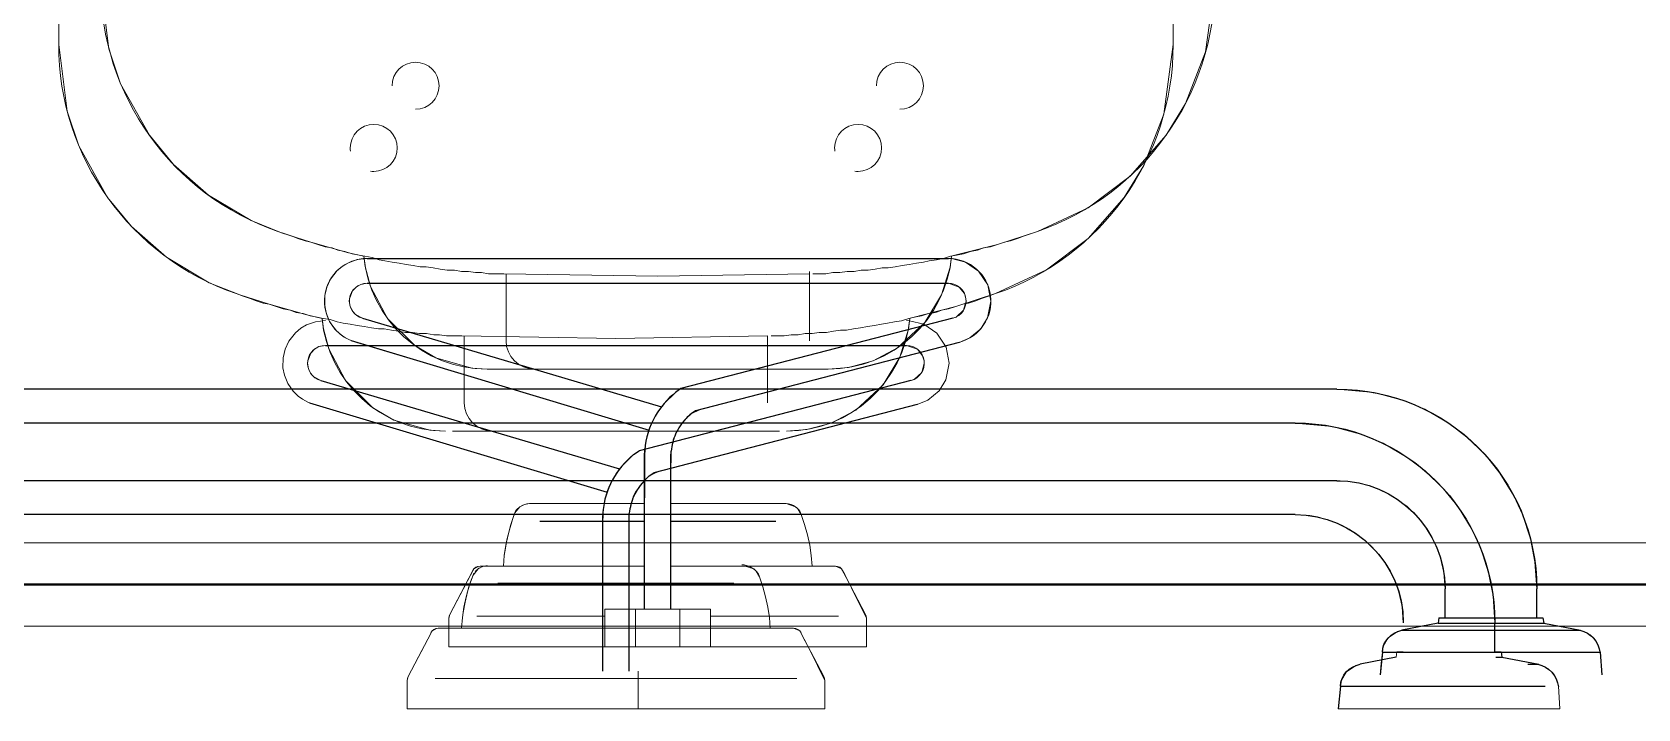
# Model space of a CAD drawing. Extents: x -14.2 to 52.3, y 2.5 to 90.9.
# Drawn here: x 41.904 to 42.482, y 16.584 to 16.828 of the extents above; entities that cross this region are included whole.
import ezdxf

# ---------------------------------------------------------------- set-up
doc = ezdxf.new("R2010")
doc.units = 0
for name, color, linetype, lineweight, true_color in [('limpo_PINI-PSG-PE-0102-LAZ-R00$0$0-17', 7, 'Continuous', 20, 0x999999), ('limpo_PINI-PSG-PE-0102-LAZ-R00$0$0-19', 7, 'Continuous', 25, 0x999999), ('limpo_PINI-PSG-PE-0102-LAZ-R00$0$0-8', 7, 'Continuous', 5, 0x999999)]:
    doc.layers.add(name, color=color, linetype=linetype, lineweight=lineweight, true_color=true_color)
for name, color, linetype, lineweight in [('limpo_PINI-PSG-PE-0102-LAZ-R00$0$0-20', 7, 'Continuous', 5), ('limpo_PINI-PSG-PE-0102-LAZ-R00$0$A-WALL', 1, 'Continuous', 5), ('limpo_PINI-PSG-PE-0102-LAZ-R00$0$A-WALL-FNSH', 1, 'Continuous', 40), ('limpo_PINI-PSG-PE-0102-LAZ-R00$0$LAYOUT_AMB_LAZ_dwg', 8, 'Continuous', 5)]:
    doc.layers.add(name, color=color, linetype=linetype, lineweight=lineweight)
doc.layers.add('limpo_PINI-PSG-PE-0102-LAZ-R00$0$XR_ARQT', color=7, linetype='Continuous')
doc.layers.add('XR_ARQT', color=7, linetype='Continuous')

# ---------------------------------------------------------------- blocks, each defined once
blk = doc.blocks.new('limpo_PINI-PSG-PE-0102-LAZ-R00$0$LAZ GERAL - PNE_dwg-25011385-009 - PRE - PAV_ LAZER - GERAL')
at = {"layer": 'limpo_PINI-PSG-PE-0102-LAZ-R00$0$0-17'}
for p, q in [((20.4971, -8.19498), (20.47469, -8.19498)), ((20.48284, -8.21302), (20.43675, -8.21302)), ((20.56695, -8.21302), (20.52086, -8.21302))]:
    blk.add_line(p, q, dxfattribs=at)
at = {"layer": 'limpo_PINI-PSG-PE-0102-LAZ-R00$0$0-17', "flags": 128}
for points in [[(20.45069, -8.1752), (20.45015, -8.17641), (20.44894, -8.18003), (20.44794, -8.18372), (20.44713, -8.18741), (20.4466, -8.19116), (20.44626, -8.19498)], [(20.55301, -8.1752), (20.55355, -8.17641), (20.55475, -8.18003), (20.55576, -8.18372), (20.55656, -8.18741), (20.5571, -8.19116), (20.55744, -8.19498)], [(20.42668, -8.22402), (20.42668, -8.21376), (20.42675, -8.21302), (20.42702, -8.21235), (20.43526, -8.19659), (20.43567, -8.19592), (20.43634, -8.19539), (20.43707, -8.19512), (20.43788, -8.19498), (20.48683, -8.19498)], [(20.57702, -8.22402), (20.57702, -8.21376), (20.57695, -8.21302), (20.57668, -8.21235), (20.56843, -8.19659), (20.56803, -8.19592), (20.56736, -8.19539), (20.56662, -8.19512), (20.56582, -8.19498), (20.51687, -8.19498), (20.5066, -8.19498)]]:
    blk.add_lwpolyline(points, dxfattribs=at)
at = {"layer": 'limpo_PINI-PSG-PE-0102-LAZ-R00$0$0-17'}
for centre, major_axis, ratio, start_param, end_param in [((20.45672, -8.17954), (-0.00707, 0.00228), 1, 5.677272, 5.971252), ((20.45563, -8.17813), (-0.00093, 0.00557), 0.999999, 6.117835, 6.770286), ((20.54806, -8.17813), (-0.00563, 0.00053), 1, 4.154342, 4.806792), ((20.54698, -8.17954), (0.00482, 0.00566), 1, 6.041543, 6.335523)]:
    blk.add_ellipse(centre, major_axis=major_axis, ratio=ratio, start_param=start_param, end_param=end_param, dxfattribs=at)
at = {"layer": 'limpo_PINI-PSG-PE-0102-LAZ-R00$0$0-19'}
for p, q in [((20.39721, -8.08417), (20.60649, -8.08417)), ((20.39721, -8.09312), (20.60649, -8.09312)), ((20.3956, -8.10574), (20.5032, -8.13759)), ((20.39149, -8.11379), (20.49872, -8.14602)), ((20.4971, -8.15558), (20.4972, -8.15314)), ((20.4971, -8.21044), (20.4971, -8.15436)), ((20.45936, -8.17879), (20.4971, -8.17879)), ((20.5066, -8.17879), (20.54434, -8.17879))]:
    blk.add_line(p, q, dxfattribs=at)
at = {"layer": 'limpo_PINI-PSG-PE-0102-LAZ-R00$0$0-19', "flags": 128}
for points in [[(20.6081, -8.10574), (20.51016, -8.13108), (20.50823, -8.13245)], [(20.61034, -8.1144), (20.51544, -8.13901), (20.51387, -8.14013)], [(20.5066, -8.21044), (20.5066, -8.15558), (20.50665, -8.1536)]]:
    blk.add_lwpolyline(points, dxfattribs=at)
at = {"layer": 'limpo_PINI-PSG-PE-0102-LAZ-R00$0$0-19'}
for centre, major_axis, start_param, end_param in [((20.52675, -8.15571), (-0.02874, 0.00761), 5.643948, 6.024261), ((20.52555, -8.15518), (0.02788, 0.00553), 2.423153, 2.873895), ((20.52846, -8.15741), (0.02078, 0.00894), 1.865878, 1.976941), ((20.52639, -8.15556), (0.01984, 0.00041), 2.35818, 2.698824), ((20.52704, -8.15571), (0.01522, 0.01373), 1.992278, 2.304546)]:
    blk.add_ellipse(centre, major_axis=major_axis, ratio=1, start_param=start_param, end_param=end_param, dxfattribs=at)
for points in [[(20.74643, -8.13123), (20.74643, -8.13123), (20.05741, -8.13123), (20.05741, -8.13123)], [(20.74643, -8.16423), (20.74643, -8.16423), (20.05741, -8.16423), (20.05741, -8.16423)], [(20.78535, -8.21359), (20.78535, -8.21359), (20.78535, -8.20315), (20.78535, -8.20315)], [(20.81835, -8.21359), (20.81835, -8.21359), (20.81835, -8.20315), (20.81835, -8.20315)], [(20.78281, -8.21556), (20.78281, -8.21556), (20.76984, -8.2181), (20.76984, -8.2181)], [(20.78309, -8.21359), (20.78309, -8.21359), (20.78281, -8.21556), (20.78281, -8.21556)], [(20.78281, -8.21556), (20.78281, -8.21556), (20.81863, -8.21556), (20.81863, -8.21556)], [(20.78309, -8.21359), (20.78309, -8.21359), (20.81835, -8.21359), (20.81835, -8.21359)], [(20.81835, -8.21359), (20.81835, -8.21359), (20.8206, -8.21359), (20.8206, -8.21359)], [(20.81863, -8.21556), (20.81863, -8.21556), (20.82089, -8.21556), (20.82089, -8.21556)], [(20.8206, -8.21359), (20.8206, -8.21359), (20.82089, -8.21556), (20.82089, -8.21556)], [(20.82089, -8.21556), (20.82089, -8.21556), (20.83414, -8.2181), (20.83414, -8.2181)], [(20.76278, -8.226), (20.76278, -8.22205), (20.76589, -8.21894), (20.76984, -8.2181)], [(20.76984, -8.2181), (20.76984, -8.2181), (20.83019, -8.2181), (20.83019, -8.2181)], [(20.83019, -8.2181), (20.83019, -8.2181), (20.83414, -8.2181), (20.83414, -8.2181)], [(20.83386, -8.2181), (20.83781, -8.21894), (20.84063, -8.22205), (20.84119, -8.22628)], [(20.76278, -8.226), (20.76278, -8.226), (20.76194, -8.23418), (20.76194, -8.23418)], [(20.76278, -8.226), (20.76278, -8.226), (20.8364, -8.226), (20.8364, -8.226)], [(20.8364, -8.226), (20.8364, -8.226), (20.84119, -8.226), (20.84119, -8.226)], [(20.84119, -8.226), (20.84119, -8.226), (20.84176, -8.23418), (20.84176, -8.23418)]]:
    blk.add_open_spline(points, degree=3, dxfattribs=at)
for points in [[(20.74643, -8.13123), (20.74643, -8.13123), (20.78619, -8.13123), (20.81835, -8.16338), (20.81835, -8.20315)], [(20.74643, -8.16423), (20.74643, -8.16423), (20.76786, -8.16423), (20.78535, -8.18171), (20.78535, -8.20315)]]:
    blk.add_open_spline(points, degree=3, knots=[0.3333333, 0.3333333, 0.3333333, 0.3333333, 0.3333333, 1, 1, 1, 1], dxfattribs=at)
at = {"layer": 'limpo_PINI-PSG-PE-0102-LAZ-R00$0$0-20', "flags": 128}
for points in [[(20.70251, -7.98474), (20.69914, -8.00984), (20.69192, -8.02834), (20.6849, -8.03984), (20.67191, -8.05459), (20.65683, -8.06594), (20.63859, -8.07449), (20.62419, -8.07914), (20.60832, -8.08317), (20.60768, -8.08338), (20.60719, -8.08727), (20.60407, -8.09729), (20.59804, -8.10729), (20.58821, -8.11639), (20.57939, -8.12109), (20.57053, -8.12345), (20.56323, -8.12402), (20.50185, -8.12402), (20.44047, -8.12402), (20.43487, -8.12367), (20.4219, -8.11999), (20.41434, -8.11557), (20.40449, -8.10577), (20.39842, -8.09431), (20.39652, -8.08713), (20.39602, -8.08338), (20.39051, -8.08211), (20.37697, -8.0783), (20.36638, -8.07491), (20.35541, -8.07054), (20.34006, -8.06139), (20.32744, -8.05031), (20.3188, -8.03984), (20.30845, -8.0213), (20.30422, -8.00872), (20.30119, -7.98474)], [(20.05741, -8.13123), (20.74643, -8.13123), (20.7598, -8.13246), (20.77042, -8.13531), (20.77806, -8.13852), (20.78682, -8.1436), (20.79322, -8.1485), (20.79975, -8.15484), (20.80507, -8.16147), (20.81012, -8.16967), (20.81324, -8.17644), (20.81608, -8.18512), (20.8177, -8.19344), (20.81835, -8.20315), (20.81835, -8.21359), (20.8206, -8.21359), (20.82089, -8.21556), (20.82751, -8.21683), (20.83386, -8.2181), (20.83584, -8.21875), (20.83757, -8.21979), (20.83886, -8.22099), (20.83982, -8.2223), (20.84059, -8.22387), (20.84096, -8.22502), (20.84119, -8.226), (20.84176, -8.23418)], [(20.76194, -8.23418), (20.76236, -8.23008), (20.76278, -8.226), (20.76309, -8.22389), (20.76489, -8.22082), (20.76827, -8.21857), (20.76984, -8.2181), (20.78281, -8.21556), (20.78309, -8.21359), (20.78535, -8.21359), (20.78535, -8.20315), (20.7849, -8.19726), (20.78375, -8.19215), (20.78266, -8.18896), (20.781, -8.1853), (20.77859, -8.18127), (20.77576, -8.17761), (20.77166, -8.17356), (20.76583, -8.16943), (20.76319, -8.16803), (20.75931, -8.16643), (20.75441, -8.16505), (20.75165, -8.16458), (20.74763, -8.16425), (20.74643, -8.16423), (20.05741, -8.16423)]]:
    blk.add_lwpolyline(points, dxfattribs=at)
blk.add_lwpolyline([(20.57702, -8.22402), (20.57702, -8.21376), (20.57167, -8.20277), (20.56918, -8.19802), (20.56803, -8.19592), (20.56582, -8.19498), (20.56153, -8.19498), (20.55744, -8.19498), (20.5571, -8.19116), (20.55656, -8.18741), (20.55576, -8.18372), (20.55475, -8.18003), (20.55355, -8.17641), (20.55231, -8.17436), (20.55149, -8.17364), (20.54806, -8.17248), (20.54535, -8.17248), (20.5066, -8.17248), (20.5066, -8.16437), (20.5066, -8.16116), (20.50663, -8.15459), (20.50665, -8.1536), (20.50723, -8.15045), (20.50829, -8.14743), (20.50993, -8.14448), (20.51204, -8.14185), (20.51387, -8.14013), (20.51715, -8.13857), (20.61034, -8.1144), (20.61418, -8.11283), (20.61819, -8.10948), (20.62064, -8.10552), (20.62185, -8.09953), (20.6207, -8.0937), (20.6174, -8.08872), (20.61271, -8.08549), (20.6076, -8.08421), (20.60649, -8.08417), (20.39721, -8.08417), (20.39363, -8.08459), (20.39047, -8.08573), (20.3884, -8.08695), (20.38647, -8.08855), (20.38405, -8.09161), (20.38269, -8.09451), (20.38197, -8.09759), (20.38193, -8.10115), (20.38246, -8.10381), (20.3837, -8.10684), (20.3856, -8.1096), (20.38745, -8.1114), (20.38895, -8.11249), (20.39088, -8.11353), (20.39335, -8.1144), (20.49863, -8.146), (20.49932, -8.14421), (20.49992, -8.14288), (20.50092, -8.14099), (20.50185, -8.13947), (20.50318, -8.13758), (20.50234, -8.13733), (20.3956, -8.10574), (20.39306, -8.10442), (20.39213, -8.10345), (20.39112, -8.10154), (20.3908, -8.09953), (20.39085, -8.09872), (20.39194, -8.09589), (20.39343, -8.09436), (20.39495, -8.09354), (20.39721, -8.09312), (20.60649, -8.09312), (20.61044, -8.09449), (20.61229, -8.09681), (20.61284, -8.09872), (20.6129, -8.09953), (20.61199, -8.10282), (20.60933, -8.10528), (20.6081, -8.10574), (20.51016, -8.13103), (20.50823, -8.13245), (20.50417, -8.13638), (20.50318, -8.13758), (20.50092, -8.14099), (20.50004, -8.14265), (20.499, -8.14501), (20.49837, -8.14686), (20.49737, -8.15145), (20.49715, -8.15677), (20.49715, -8.16079), (20.49715, -8.16853), (20.4971, -8.17248), (20.45563, -8.17248), (20.45382, -8.17278), (20.4522, -8.17364), (20.45042, -8.17581), (20.44955, -8.17822), (20.44844, -8.18187), (20.44753, -8.18556), (20.44686, -8.18928), (20.4466, -8.19116), (20.44626, -8.19498), (20.43788, -8.19498), (20.43707, -8.19512), (20.43567, -8.19592), (20.43443, -8.19819), (20.43334, -8.20028), (20.4319, -8.20301), (20.42702, -8.21235), (20.42668, -8.21376), (20.42668, -8.21634), (20.42668, -8.22094), (20.42668, -8.22402)], close=True, dxfattribs=at)
at = {"layer": 'limpo_PINI-PSG-PE-0102-LAZ-R00$0$0-8'}
for p, q in [((20.4971, -8.17248), (20.45563, -8.17248)), ((20.54806, -8.17248), (20.5066, -8.17248)), ((20.57702, -8.22402), (20.42668, -8.22402))]:
    blk.add_line(p, q, dxfattribs=at)
at = {"layer": 'limpo_PINI-PSG-PE-0102-LAZ-R00$0$0-8', "flags": 128}
for points in [[(20.48284, -8.21044), (20.52086, -8.21044), (20.52086, -8.22402), (20.48284, -8.22402)], [(20.50983, -8.21044), (20.49387, -8.21044), (20.49387, -8.22402), (20.50983, -8.22402)]]:
    blk.add_lwpolyline(points, close=True, dxfattribs=at)
at = {"layer": 'limpo_PINI-PSG-PE-0102-LAZ-R00$0$0-8'}
for centre, major_axis, ratio, start_param, end_param in [((20.39721, -8.09953), (0.01086, 0.01086), 1, 0.785398, 3.673281), ((20.60649, -8.09953), (-0.01398, 0.00636), 1, 2.251226, 5.139108), ((20.39721, -8.09953), (0.00641, 0), 1, 1.570796, 4.45868), ((20.60649, -8.09953), (0.00556, 0.00318), 0.999999, 4.446545, 7.334428)]:
    blk.add_ellipse(centre, major_axis=major_axis, ratio=ratio, start_param=start_param, end_param=end_param, dxfattribs=at)
for points in [[(20.36511, -8.07449), (20.32701, -8.06136), (20.30119, -8.02538), (20.30119, -7.98474)], [(20.36511, -8.07449), (20.36511, -8.07449), (20.36765, -8.07533), (20.36765, -8.07533)], [(20.36765, -8.07533), (20.36765, -8.07533), (20.37019, -8.07618), (20.37019, -8.07618)], [(20.37019, -8.07618), (20.37019, -8.07618), (20.37231, -8.07703), (20.37231, -8.07703)], [(20.37231, -8.07703), (20.37231, -8.07703), (20.37485, -8.07787), (20.37485, -8.07787)], [(20.62885, -8.07787), (20.62885, -8.07787), (20.63139, -8.07703), (20.63139, -8.07703)], [(20.63139, -8.07703), (20.63139, -8.07703), (20.63351, -8.07618), (20.63351, -8.07618)], [(20.63351, -8.07618), (20.63351, -8.07618), (20.63605, -8.07533), (20.63605, -8.07533)], [(20.63605, -8.07533), (20.63605, -8.07533), (20.63859, -8.07449), (20.63859, -8.07449)], [(20.37485, -8.07787), (20.37485, -8.07787), (20.37697, -8.0783), (20.37697, -8.0783)], [(20.37697, -8.0783), (20.37697, -8.0783), (20.37951, -8.07914), (20.37951, -8.07914)], [(20.37951, -8.07914), (20.37951, -8.07914), (20.38205, -8.07999), (20.38205, -8.07999)], [(20.38205, -8.07999), (20.38205, -8.07999), (20.38459, -8.08041), (20.38459, -8.08041)], [(20.38459, -8.08041), (20.38459, -8.08041), (20.3867, -8.08126), (20.3867, -8.08126)], [(20.3867, -8.08126), (20.3867, -8.08126), (20.38924, -8.08168), (20.38924, -8.08168)], [(20.38924, -8.08168), (20.38924, -8.08168), (20.39178, -8.08253), (20.39178, -8.08253)], [(20.39178, -8.08253), (20.39178, -8.08253), (20.39432, -8.08295), (20.39432, -8.08295)], [(20.39432, -8.08295), (20.39432, -8.08295), (20.39644, -8.08338), (20.39644, -8.08338)], [(20.60726, -8.08338), (20.60726, -8.08338), (20.60938, -8.08295), (20.60938, -8.08295)], [(20.60938, -8.08295), (20.60938, -8.08295), (20.61192, -8.08253), (20.61192, -8.08253)], [(20.61192, -8.08253), (20.61192, -8.08253), (20.61446, -8.08168), (20.61446, -8.08168)], [(20.61446, -8.08168), (20.61446, -8.08168), (20.617, -8.08126), (20.617, -8.08126)], [(20.617, -8.08126), (20.617, -8.08126), (20.61911, -8.08041), (20.61911, -8.08041)], [(20.61911, -8.08041), (20.61911, -8.08041), (20.62165, -8.07999), (20.62165, -8.07999)], [(20.62165, -8.07999), (20.62165, -8.07999), (20.62419, -8.07914), (20.62419, -8.07914)], [(20.62419, -8.07914), (20.62419, -8.07914), (20.62673, -8.0783), (20.62673, -8.0783)], [(20.62673, -8.0783), (20.62673, -8.0783), (20.62885, -8.07787), (20.62885, -8.07787)], [(20.44047, -8.12402), (20.41718, -8.12402), (20.39813, -8.10624), (20.39602, -8.08338)], [(20.39644, -8.08338), (20.39644, -8.08338), (20.39898, -8.0838), (20.39898, -8.0838)], [(20.39898, -8.0838), (20.39898, -8.0838), (20.40152, -8.08465), (20.40152, -8.08465)], [(20.40152, -8.08465), (20.40152, -8.08465), (20.40364, -8.08507), (20.40364, -8.08507)], [(20.40364, -8.08507), (20.40364, -8.08507), (20.40618, -8.08549), (20.40618, -8.08549)], [(20.40618, -8.08549), (20.40618, -8.08549), (20.40872, -8.08592), (20.40872, -8.08592)], [(20.40872, -8.08592), (20.40872, -8.08592), (20.41126, -8.08634), (20.41126, -8.08634)], [(20.41126, -8.08634), (20.41126, -8.08634), (20.4138, -8.08676), (20.4138, -8.08676)], [(20.4138, -8.08676), (20.4138, -8.08676), (20.41634, -8.08719), (20.41634, -8.08719)], [(20.41634, -8.08719), (20.41634, -8.08719), (20.41845, -8.08719), (20.41845, -8.08719)], [(20.41845, -8.08719), (20.41845, -8.08719), (20.42099, -8.08761), (20.42099, -8.08761)], [(20.42099, -8.08761), (20.42099, -8.08761), (20.42353, -8.08803), (20.42353, -8.08803)], [(20.42353, -8.08803), (20.42353, -8.08803), (20.42607, -8.08846), (20.42607, -8.08846)], [(20.42607, -8.08846), (20.42607, -8.08846), (20.42861, -8.08846), (20.42861, -8.08846)], [(20.42861, -8.08846), (20.42861, -8.08846), (20.43115, -8.08888), (20.43115, -8.08888)], [(20.43115, -8.08888), (20.43115, -8.08888), (20.43369, -8.08888), (20.43369, -8.08888)], [(20.43369, -8.08888), (20.43369, -8.08888), (20.43623, -8.0893), (20.43623, -8.0893)], [(20.55646, -8.11386), (20.55646, -8.11386), (20.55646, -8.08888), (20.55646, -8.08888)], [(20.60768, -8.08338), (20.60557, -8.10624), (20.58652, -8.12402), (20.56323, -8.12402)], [(20.56747, -8.0893), (20.56747, -8.0893), (20.57001, -8.08888), (20.57001, -8.08888)], [(20.57001, -8.08888), (20.57001, -8.08888), (20.57255, -8.08888), (20.57255, -8.08888)], [(20.57255, -8.08888), (20.57255, -8.08888), (20.57509, -8.08846), (20.57509, -8.08846)], [(20.57509, -8.08846), (20.57509, -8.08846), (20.57763, -8.08846), (20.57763, -8.08846)], [(20.57763, -8.08846), (20.57763, -8.08846), (20.58017, -8.08803), (20.58017, -8.08803)], [(20.58017, -8.08803), (20.58017, -8.08803), (20.58271, -8.08761), (20.58271, -8.08761)], [(20.58271, -8.08761), (20.58271, -8.08761), (20.58482, -8.08761), (20.58482, -8.08761)], [(20.58482, -8.08761), (20.58482, -8.08761), (20.58736, -8.08719), (20.58736, -8.08719)], [(20.58736, -8.08719), (20.58736, -8.08719), (20.5899, -8.08676), (20.5899, -8.08676)], [(20.5899, -8.08676), (20.5899, -8.08676), (20.59244, -8.08634), (20.59244, -8.08634)], [(20.59244, -8.08634), (20.59244, -8.08634), (20.59498, -8.08592), (20.59498, -8.08592)], [(20.59498, -8.08592), (20.59498, -8.08592), (20.59752, -8.08549), (20.59752, -8.08549)], [(20.59752, -8.08549), (20.59752, -8.08549), (20.59964, -8.08507), (20.59964, -8.08507)], [(20.59964, -8.08507), (20.59964, -8.08507), (20.60218, -8.08465), (20.60218, -8.08465)], [(20.60218, -8.08465), (20.60218, -8.08465), (20.60472, -8.08422), (20.60472, -8.08422)], [(20.60472, -8.08422), (20.60472, -8.08422), (20.60726, -8.08338), (20.60726, -8.08338)], [(20.43623, -8.0893), (20.43623, -8.0893), (20.43835, -8.0893), (20.43835, -8.0893)], [(20.43835, -8.0893), (20.43835, -8.0893), (20.44089, -8.08973), (20.44089, -8.08973)], [(20.44089, -8.08973), (20.44089, -8.08973), (20.44639, -8.08973), (20.44639, -8.08973)], [(20.44639, -8.08973), (20.44639, -8.08973), (20.50185, -8.09057), (20.50185, -8.09057)], [(20.44724, -8.08973), (20.44724, -8.08973), (20.44724, -8.11386), (20.44724, -8.11386)], [(20.44724, -8.08973), (20.44724, -8.08973), (20.44724, -8.11386), (20.44724, -8.11386)], [(20.55646, -8.08973), (20.55646, -8.08973), (20.50185, -8.09057), (20.50185, -8.09057)], [(20.55646, -8.08973), (20.55646, -8.08973), (20.55646, -8.11386), (20.55646, -8.11386)], [(20.55646, -8.08973), (20.55646, -8.08973), (20.55646, -8.11386), (20.55646, -8.11386)], [(20.55773, -8.08973), (20.55773, -8.08973), (20.56239, -8.08973), (20.56239, -8.08973)], [(20.56239, -8.08973), (20.56239, -8.08973), (20.56493, -8.0893), (20.56493, -8.0893)], [(20.56493, -8.0893), (20.56493, -8.0893), (20.56747, -8.0893), (20.56747, -8.0893)], [(20.4574, -8.12402), (20.4519, -8.12402), (20.44724, -8.11936), (20.44724, -8.11386)], [(20.4574, -8.12402), (20.4519, -8.12402), (20.44724, -8.11936), (20.44724, -8.11386)], [(20.4574, -8.12402), (20.4519, -8.12402), (20.44724, -8.11936), (20.44724, -8.11386)], [(20.50185, -8.12402), (20.50185, -8.12402), (20.44047, -8.12402), (20.44047, -8.12402)], [(20.50185, -8.12402), (20.50185, -8.12402), (20.44301, -8.12402), (20.44301, -8.12402)], [(20.50439, -8.12402), (20.50439, -8.12402), (20.44301, -8.12402), (20.44301, -8.12402)], [(20.50185, -8.12402), (20.50185, -8.12402), (20.56069, -8.12402), (20.56069, -8.12402)], [(20.50185, -8.12402), (20.50185, -8.12402), (20.56323, -8.12402), (20.56323, -8.12402)], [(20.50439, -8.12402), (20.50439, -8.12402), (20.56069, -8.12402), (20.56069, -8.12402)]]:
    blk.add_open_spline(points, degree=3, dxfattribs=at)
for points, knots in [([(20.70251, -7.98474), (20.70251, -7.98474), (20.70251, -8.02538), (20.67669, -8.06136), (20.63859, -8.07449)], [0.3333333, 0.3333333, 0.3333333, 0.3333333, 0.3333333, 1, 1, 1, 1]), ([(20.40618, -8.02199), (20.40618, -8.02199), (20.40618, -8.01734), (20.40999, -8.01353), (20.41464, -8.01353)], [0.1666667, 0.1666667, 0.1666667, 0.1666667, 0.1666667, 0.3333333, 0.3333333, 0.3333333, 0.3333333]), ([(20.40618, -8.02199), (20.40618, -8.02199), (20.40618, -8.01734), (20.40999, -8.01353), (20.41464, -8.01353)], [0.1666667, 0.1666667, 0.1666667, 0.1666667, 0.1666667, 0.3333333, 0.3333333, 0.3333333, 0.3333333]), ([(20.41464, -8.01353), (20.41464, -8.01353), (20.4193, -8.01353), (20.42311, -8.01734), (20.42311, -8.02199)], [0.3333333, 0.3333333, 0.3333333, 0.3333333, 0.3333333, 0.5, 0.5, 0.5, 0.5]), ([(20.41464, -8.01353), (20.41464, -8.01353), (20.4193, -8.01353), (20.42311, -8.01734), (20.42311, -8.02199)], [0.3333333, 0.3333333, 0.3333333, 0.3333333, 0.3333333, 0.5, 0.5, 0.5, 0.5]), ([(20.58059, -8.02199), (20.58059, -8.02199), (20.58059, -8.01734), (20.5844, -8.01353), (20.58906, -8.01353)], [0.1666667, 0.1666667, 0.1666667, 0.1666667, 0.1666667, 0.3333333, 0.3333333, 0.3333333, 0.3333333]), ([(20.58059, -8.02199), (20.58059, -8.02199), (20.58059, -8.01734), (20.5844, -8.01353), (20.58906, -8.01353)], [0.1666667, 0.1666667, 0.1666667, 0.1666667, 0.1666667, 0.3333333, 0.3333333, 0.3333333, 0.3333333]), ([(20.58906, -8.01353), (20.58906, -8.01353), (20.59371, -8.01353), (20.59752, -8.01734), (20.59752, -8.02199)], [0.3333333, 0.3333333, 0.3333333, 0.3333333, 0.3333333, 0.5, 0.5, 0.5, 0.5]), ([(20.58906, -8.01353), (20.58906, -8.01353), (20.59371, -8.01353), (20.59752, -8.01734), (20.59752, -8.02199)], [0.3333333, 0.3333333, 0.3333333, 0.3333333, 0.3333333, 0.5, 0.5, 0.5, 0.5]), ([(20.42311, -8.02199), (20.42311, -8.02199), (20.42311, -8.02665), (20.4193, -8.03046), (20.41464, -8.03046)], [0.5, 0.5, 0.5, 0.5, 0.5, 0.6666667, 0.6666667, 0.6666667, 0.6666667]), ([(20.42311, -8.02199), (20.42311, -8.02199), (20.42311, -8.02665), (20.4193, -8.03046), (20.41464, -8.03046)], [0.5, 0.5, 0.5, 0.5, 0.5, 0.6666667, 0.6666667, 0.6666667, 0.6666667]), ([(20.59752, -8.02199), (20.59752, -8.02199), (20.59752, -8.02665), (20.59371, -8.03046), (20.58906, -8.03046)], [0.5, 0.5, 0.5, 0.5, 0.5, 0.6666667, 0.6666667, 0.6666667, 0.6666667]), ([(20.59752, -8.02199), (20.59752, -8.02199), (20.59752, -8.02665), (20.59371, -8.03046), (20.58906, -8.03046)], [0.5, 0.5, 0.5, 0.5, 0.5, 0.6666667, 0.6666667, 0.6666667, 0.6666667])]:
    blk.add_open_spline(points, degree=3, knots=knots, dxfattribs=at)
blk = doc.blocks.new('limpo_PINI-PSG-PE-0102-LAZ-R00$0$LAYOUT_AMB_LAZ_dwg-2867451-5PPE_008_LAZER__P_A_0_09_')
at = {"color": 71, "lineweight": 25}
for p, q in [((50542.26, 10935.45), (50751.54, 10935.45)), ((50540.65, 10922.84), (50648.24, 10890.99)), ((50753.14, 10922.84), (50655.21, 10897.49)), ((50536.54, 10914.79), (50643.77, 10882.55)), ((50755.39, 10914.17), (50660.49, 10889.57)), ((50653.27, 10896.12), (50655.21, 10897.55)), ((50658.92, 10888.45), (50660.49, 10889.62)), ((50642.14, 10873), (50642.25, 10875.44)), ((50642.14, 10818.14), (50642.14, 10874.22)), ((50604.41, 10849.79), (50689.39, 10849.79))]:
    blk.add_line(p, q, dxfattribs=at)
at = {"color": 9, "lineweight": 5}
for p, q in [((50642.18, 10860.04), (50642.14, 10856.1)), ((50654.88, 10804.56), (50654.88, 10818.14))]:
    blk.add_line(p, q, dxfattribs=at)
at = {"color": 253, "lineweight": 20}
blk.add_line((50712, 10815.56), (50581.8, 10815.56), dxfattribs=at)
at = {"color": 9, "lineweight": 5, "flags": 128}
for points in [[(50585.51, 10904.56), (50579.92, 10904.91), (50566.95, 10908.59), (50559.39, 10913), (50549.54, 10922.8), (50543.47, 10934.27), (50541.57, 10941.45), (50541.06, 10945.2), (50535.56, 10946.47), (50522.01, 10950.28), (50511.43, 10953.67), (50500.46, 10958.04), (50485.1, 10967.19), (50472.49, 10978.27), (50463.84, 10988.74), (50453.5, 11007.28), (50449.27, 11019.86), (50446.24, 11043.84), (50446.24, 11321.97)], [(50847.56, 11321.97), (50847.56, 11043.84), (50844.19, 11018.74), (50836.97, 11000.24), (50829.95, 10988.74), (50816.96, 10973.99), (50801.88, 10962.64), (50783.63, 10954.09), (50769.24, 10949.43), (50753.36, 10945.41), (50752.73, 10945.2), (50752.24, 10941.31), (50749.12, 10931.28), (50743.08, 10921.29), (50733.26, 10912.19), (50724.44, 10907.48), (50715.58, 10905.13), (50708.28, 10904.56)], [(50542.26, 10944.41), (50538.68, 10943.98), (50535.51, 10942.85), (50533.45, 10941.63), (50531.52, 10940.03), (50529.1, 10936.96), (50527.74, 10934.07), (50527.02, 10930.99), (50526.98, 10927.43), (50527.5, 10924.77), (50528.75, 10921.74), (50530.65, 10918.98), (50532.5, 10917.18), (50534, 10916.09), (50535.93, 10915.05), (50538.4, 10914.17), (50643.68, 10882.58), (50644.37, 10884.36), (50644.97, 10885.7), (50645.97, 10887.58), (50646.9, 10889.11), (50648.23, 10890.99)], [(50651.65, 10864.21), (50651.65, 10867.42), (50651.67, 10873.99), (50651.7, 10874.98), (50652.28, 10878.13), (50653.33, 10881.14), (50654.97, 10884.09), (50657.09, 10886.72), (50658.92, 10888.45), (50662.19, 10890.01), (50755.39, 10914.17), (50759.23, 10915.75), (50763.24, 10919.1), (50765.68, 10923.06), (50766.9, 10929.04), (50765.75, 10934.88), (50762.45, 10939.86), (50757.76, 10943.09), (50752.64, 10944.36), (50751.54, 10944.41)], [(50647.39, 10891.24), (50540.65, 10922.84), (50538.1, 10924.16), (50537.18, 10925.13), (50536.17, 10927.04), (50535.85, 10929.04), (50535.9, 10929.85), (50536.99, 10932.69), (50538.47, 10934.22), (50540, 10935.04), (50542.26, 10935.45), (50751.54, 10935.45), (50755.48, 10934.09), (50757.34, 10931.76), (50757.89, 10929.85), (50757.94, 10929.04), (50757.04, 10925.75), (50754.38, 10923.3), (50753.14, 10922.84), (50655.21, 10897.55), (50653.27, 10896.12), (50649.21, 10892.2), (50648.23, 10890.99), (50645.97, 10887.58), (50645.08, 10885.93), (50644.05, 10883.56), (50643.42, 10881.72), (50642.42, 10877.13), (50642.19, 10871.8), (50642.19, 10867.79)], [(50930.4, 10835.59), (50929.95, 10841.48), (50928.8, 10846.59), (50927.71, 10849.78), (50926.05, 10853.43), (50923.63, 10857.47), (50920.81, 10861.12), (50916.71, 10865.18), (50910.88, 10869.3), (50908.24, 10870.7), (50904.36, 10872.31), (50899.46, 10873.68), (50896.7, 10874.16), (50892.67, 10874.49), (50891.47, 10874.51), (50202.46, 10874.51)], [(50202.46, 10907.51), (50891.47, 10907.51), (50904.85, 10906.27), (50915.47, 10903.42), (50923.11, 10900.21), (50931.86, 10895.13), (50938.27, 10890.24), (50944.79, 10883.89), (50950.12, 10877.27), (50955.16, 10869.07), (50958.29, 10862.29), (50961.13, 10853.61), (50962.75, 10845.3), (50963.4, 10835.59), (50963.4, 10825.15), (50965.65, 10825.15), (50965.93, 10823.18), (50972.56, 10821.91), (50978.91, 10820.64), (50980.89, 10819.98), (50982.62, 10818.95), (50983.91, 10817.75), (50984.87, 10816.43), (50985.64, 10814.87), (50986.01, 10813.72), (50986.24, 10812.74), (50986.81, 10804.56), (50906.99, 10804.56)], [(50600.68, 10856.1), (50598.87, 10855.8), (50597.25, 10854.94), (50595.47, 10852.77), (50594.59, 10850.36), (50593.49, 10846.7), (50592.58, 10843.02), (50591.91, 10839.29), (50591.64, 10837.42), (50591.31, 10833.59)], [(50702.48, 10833.59), (50702.15, 10837.42), (50701.61, 10841.17), (50700.81, 10844.86), (50699.8, 10848.55), (50698.6, 10852.17), (50697.36, 10854.21), (50696.54, 10854.94), (50693.11, 10856.1)], [(50710.87, 10833.59), (50713.08, 10832.66), (50714.23, 10830.55), (50716.72, 10825.81), (50722.06, 10814.82), (50722.06, 10804.56), (50571.73, 10804.56), (50571.73, 10807.64)], [(50582.93, 10833.59), (50582.12, 10833.46), (50580.71, 10832.66), (50579.48, 10830.39)], [(50576.95, 10825.56), (50572.06, 10816.23), (50571.73, 10814.82)], [(50907.41, 10808.65), (50907.83, 10812.74), (50908.14, 10814.84), (50909.94, 10817.92), (50913.31, 10820.17), (50914.88, 10820.64), (50927.86, 10823.18), (50928.14, 10825.15), (50930.4, 10825.15)]]:
    blk.add_lwpolyline(points, dxfattribs=at)
at = {"color": 71, "lineweight": 25, "flags": 128}
blk.add_lwpolyline([(50651.65, 10818.14), (50651.65, 10873), (50651.7, 10874.98)], dxfattribs=at)
at = {"color": 253, "lineweight": 20, "flags": 128}
for points in [[(50595.73, 10853.38), (50595.2, 10852.17), (50593.99, 10848.55), (50592.99, 10844.86), (50592.18, 10841.17), (50591.64, 10837.42), (50591.31, 10833.59)], [(50698.06, 10853.38), (50698.6, 10852.17), (50699.8, 10848.55), (50700.81, 10844.86), (50701.61, 10841.17), (50702.15, 10837.42), (50702.48, 10833.59)], [(50571.73, 10804.56), (50571.73, 10814.82), (50571.8, 10815.56), (50572.06, 10816.23), (50580.31, 10831.99)], [(50713.55, 10831.99), (50713.08, 10832.66), (50712.41, 10833.19), (50711.67, 10833.46), (50710.87, 10833.59), (50582.93, 10833.59), (50582.12, 10833.46), (50581.38, 10833.19), (50580.71, 10832.66), (50580.24, 10831.99)], [(50722.06, 10804.56), (50722.06, 10814.82), (50722, 10815.56), (50721.73, 10816.23), (50713.48, 10831.99)]]:
    blk.add_lwpolyline(points, dxfattribs=at)
at = {"color": 9, "lineweight": 5}
for centre, start, end in [((50542.26, 10929.04), 90, 255.46351), ((50751.54, 10929.04), 284.53649, 90)]:
    blk.add_arc(centre, 6.41, start, end, dxfattribs=at)
at = {"color": 71, "lineweight": 25}
for centre, radius, start, end in [((50671.8, 10872.87), 29.73, 128.53945, 174.75213), ((50673.51, 10871.16), 22.62, 130.17882, 154.6986), ((50672.09, 10872.87), 20.5, 156.19047, 174.0821)]:
    blk.add_arc(centre, radius, start, end, dxfattribs=at)
at = {"color": 253, "lineweight": 20}
for centre, radius, start, end in [((50600.68, 10850.45), 5.65, 90, 143.23945), ((50692.03, 10849.03), 7.43, 35.74473, 88.80846)]:
    blk.add_arc(centre, radius, start, end, dxfattribs=at)
at = {"color": 9, "lineweight": 5}
for points in [[(50446.24, 11321.97), (50446.24, 11321.97), (50446.24, 11043.84), (50446.24, 11043.84)], [(50847.56, 11321.97), (50847.56, 11321.97), (50847.56, 11043.84), (50847.56, 11043.84)], [(50510.16, 10954.09), (50472.06, 10967.21), (50446.24, 11003.2), (50446.24, 11043.84)], [(50551.31, 11005.39), (50551.25, 11005.78), (50551.22, 11006.18), (50551.22, 11006.58)], [(50725.72, 11005.39), (50725.67, 11005.78), (50725.64, 11006.18), (50725.64, 11006.58)], [(50510.16, 10954.09), (50510.16, 10954.09), (50512.7, 10953.24), (50512.7, 10953.24)], [(50512.7, 10953.24), (50512.7, 10953.24), (50515.24, 10952.4), (50515.24, 10952.4)], [(50515.24, 10952.4), (50515.24, 10952.4), (50517.36, 10951.55), (50517.36, 10951.55)], [(50517.36, 10951.55), (50517.36, 10951.55), (50519.9, 10950.7), (50519.9, 10950.7)], [(50773.9, 10950.7), (50773.9, 10950.7), (50776.44, 10951.55), (50776.44, 10951.55)], [(50776.44, 10951.55), (50776.44, 10951.55), (50778.55, 10952.4), (50778.55, 10952.4)], [(50778.55, 10952.4), (50778.55, 10952.4), (50781.09, 10953.24), (50781.09, 10953.24)], [(50781.09, 10953.24), (50781.09, 10953.24), (50783.63, 10954.09), (50783.63, 10954.09)], [(50519.9, 10950.7), (50519.9, 10950.7), (50522.01, 10950.28), (50522.01, 10950.28)], [(50522.01, 10950.28), (50522.01, 10950.28), (50524.55, 10949.43), (50524.55, 10949.43)], [(50524.55, 10949.43), (50524.55, 10949.43), (50527.09, 10948.59), (50527.09, 10948.59)], [(50527.09, 10948.59), (50527.09, 10948.59), (50529.63, 10948.16), (50529.63, 10948.16)], [(50529.63, 10948.16), (50529.63, 10948.16), (50531.75, 10947.32), (50531.75, 10947.32)], [(50531.75, 10947.32), (50531.75, 10947.32), (50534.29, 10946.89), (50534.29, 10946.89)], [(50534.29, 10946.89), (50534.29, 10946.89), (50536.83, 10946.05), (50536.83, 10946.05)], [(50536.83, 10946.05), (50536.83, 10946.05), (50539.37, 10945.62), (50539.37, 10945.62)], [(50539.37, 10945.62), (50539.37, 10945.62), (50541.49, 10945.2), (50541.49, 10945.2)], [(50752.31, 10945.2), (50752.31, 10945.2), (50754.42, 10945.62), (50754.42, 10945.62)], [(50754.42, 10945.62), (50754.42, 10945.62), (50756.96, 10946.05), (50756.96, 10946.05)], [(50756.96, 10946.05), (50756.96, 10946.05), (50759.5, 10946.89), (50759.5, 10946.89)], [(50759.5, 10946.89), (50759.5, 10946.89), (50762.04, 10947.32), (50762.04, 10947.32)], [(50762.04, 10947.32), (50762.04, 10947.32), (50764.16, 10948.16), (50764.16, 10948.16)], [(50764.16, 10948.16), (50764.16, 10948.16), (50766.7, 10948.59), (50766.7, 10948.59)], [(50766.7, 10948.59), (50766.7, 10948.59), (50769.24, 10949.43), (50769.24, 10949.43)], [(50769.24, 10949.43), (50769.24, 10949.43), (50771.78, 10950.28), (50771.78, 10950.28)], [(50771.78, 10950.28), (50771.78, 10950.28), (50773.9, 10950.7), (50773.9, 10950.7)], [(50585.51, 10904.56), (50562.23, 10904.56), (50543.18, 10922.34), (50541.06, 10945.2)], [(50541.49, 10945.2), (50541.49, 10945.2), (50544.03, 10944.78), (50544.03, 10944.78)], [(50544.03, 10944.78), (50544.03, 10944.78), (50546.57, 10943.93), (50546.57, 10943.93)], [(50546.57, 10943.93), (50546.57, 10943.93), (50548.68, 10943.51), (50548.68, 10943.51)], [(50548.68, 10943.51), (50548.68, 10943.51), (50551.22, 10943.08), (50551.22, 10943.08)], [(50551.22, 10943.08), (50551.22, 10943.08), (50553.76, 10942.66), (50553.76, 10942.66)], [(50553.76, 10942.66), (50553.76, 10942.66), (50556.3, 10942.24), (50556.3, 10942.24)], [(50556.3, 10942.24), (50556.3, 10942.24), (50558.84, 10941.81), (50558.84, 10941.81)], [(50558.84, 10941.81), (50558.84, 10941.81), (50561.38, 10941.39), (50561.38, 10941.39)], [(50561.38, 10941.39), (50561.38, 10941.39), (50563.5, 10941.39), (50563.5, 10941.39)], [(50563.5, 10941.39), (50563.5, 10941.39), (50566.04, 10940.97), (50566.04, 10940.97)], [(50566.04, 10940.97), (50566.04, 10940.97), (50568.58, 10940.54), (50568.58, 10940.54)], [(50568.58, 10940.54), (50568.58, 10940.54), (50571.12, 10940.12), (50571.12, 10940.12)], [(50571.12, 10940.12), (50571.12, 10940.12), (50573.66, 10940.12), (50573.66, 10940.12)], [(50573.66, 10940.12), (50573.66, 10940.12), (50576.2, 10939.7), (50576.2, 10939.7)], [(50576.2, 10939.7), (50576.2, 10939.7), (50578.74, 10939.7), (50578.74, 10939.7)], [(50578.74, 10939.7), (50578.74, 10939.7), (50581.28, 10939.27), (50581.28, 10939.27)], [(50752.73, 10945.2), (50750.61, 10922.34), (50731.56, 10904.56), (50708.28, 10904.56)], [(50712.51, 10939.27), (50712.51, 10939.27), (50715.05, 10939.7), (50715.05, 10939.7)], [(50715.05, 10939.7), (50715.05, 10939.7), (50717.59, 10939.7), (50717.59, 10939.7)], [(50717.59, 10939.7), (50717.59, 10939.7), (50720.13, 10940.12), (50720.13, 10940.12)], [(50720.13, 10940.12), (50720.13, 10940.12), (50722.67, 10940.12), (50722.67, 10940.12)], [(50722.67, 10940.12), (50722.67, 10940.12), (50725.21, 10940.54), (50725.21, 10940.54)], [(50725.21, 10940.54), (50725.21, 10940.54), (50727.75, 10940.97), (50727.75, 10940.97)], [(50727.75, 10940.97), (50727.75, 10940.97), (50729.87, 10940.97), (50729.87, 10940.97)], [(50729.87, 10940.97), (50729.87, 10940.97), (50732.41, 10941.39), (50732.41, 10941.39)], [(50732.41, 10941.39), (50732.41, 10941.39), (50734.95, 10941.81), (50734.95, 10941.81)], [(50734.95, 10941.81), (50734.95, 10941.81), (50737.49, 10942.24), (50737.49, 10942.24)], [(50737.49, 10942.24), (50737.49, 10942.24), (50740.03, 10942.66), (50740.03, 10942.66)], [(50740.03, 10942.66), (50740.03, 10942.66), (50742.57, 10943.08), (50742.57, 10943.08)], [(50742.57, 10943.08), (50742.57, 10943.08), (50744.69, 10943.51), (50744.69, 10943.51)], [(50744.69, 10943.51), (50744.69, 10943.51), (50747.23, 10943.93), (50747.23, 10943.93)], [(50747.23, 10943.93), (50747.23, 10943.93), (50749.77, 10944.35), (50749.77, 10944.35)], [(50749.77, 10944.35), (50749.77, 10944.35), (50752.31, 10945.2), (50752.31, 10945.2)], [(50581.28, 10939.27), (50581.28, 10939.27), (50583.4, 10939.27), (50583.4, 10939.27)], [(50583.4, 10939.27), (50583.4, 10939.27), (50585.94, 10938.85), (50585.94, 10938.85)], [(50585.94, 10938.85), (50585.94, 10938.85), (50591.44, 10938.85), (50591.44, 10938.85)], [(50591.44, 10938.85), (50591.44, 10938.85), (50646.9, 10938), (50646.9, 10938)], [(50592.29, 10938.85), (50592.29, 10938.85), (50592.29, 10914.72), (50592.29, 10914.72)], [(50701.51, 10938.85), (50701.51, 10938.85), (50646.9, 10938), (50646.9, 10938)], [(50701.51, 10938.85), (50701.51, 10938.85), (50701.51, 10914.72), (50701.51, 10914.72)], [(50702.78, 10938.85), (50702.78, 10938.85), (50707.43, 10938.85), (50707.43, 10938.85)], [(50707.43, 10938.85), (50707.43, 10938.85), (50709.97, 10939.27), (50709.97, 10939.27)], [(50709.97, 10939.27), (50709.97, 10939.27), (50712.51, 10939.27), (50712.51, 10939.27)], [(50602.45, 10904.56), (50596.94, 10904.56), (50592.29, 10909.22), (50592.29, 10914.72)], [(50649.44, 10904.56), (50649.44, 10904.56), (50588.05, 10904.56), (50588.05, 10904.56)], [(50649.44, 10904.56), (50649.44, 10904.56), (50705.74, 10904.56), (50705.74, 10904.56)]]:
    blk.add_open_spline(points, degree=3, dxfattribs=at)
for points, knots in [([(50847.56, 11043.84), (50847.56, 11043.84), (50847.56, 11003.2), (50821.73, 10967.21), (50783.63, 10954.09)], [0.3333333, 0.3333333, 0.3333333, 0.3333333, 0.3333333, 1, 1, 1, 1]), ([(50551.22, 11006.58), (50551.22, 11006.58), (50551.22, 11011.24), (50555.03, 11015.05), (50559.69, 11015.05)], [0.1666667, 0.1666667, 0.1666667, 0.1666667, 0.1666667, 0.3333333, 0.3333333, 0.3333333, 0.3333333]), ([(50559.69, 11015.05), (50559.69, 11015.05), (50564.35, 11015.05), (50568.16, 11011.24), (50568.16, 11006.58)], [0.3333333, 0.3333333, 0.3333333, 0.3333333, 0.3333333, 0.5, 0.5, 0.5, 0.5]), ([(50725.64, 11006.58), (50725.64, 11006.58), (50725.64, 11011.24), (50729.45, 11015.05), (50734.1, 11015.05)], [0.1666667, 0.1666667, 0.1666667, 0.1666667, 0.1666667, 0.3333333, 0.3333333, 0.3333333, 0.3333333]), ([(50734.1, 11015.05), (50734.1, 11015.05), (50738.76, 11015.05), (50742.57, 11011.24), (50742.57, 11006.58)], [0.3333333, 0.3333333, 0.3333333, 0.3333333, 0.3333333, 0.5, 0.5, 0.5, 0.5]), ([(50568.16, 11006.58), (50568.16, 11006.58), (50568.16, 11001.93), (50564.35, 10998.12), (50559.69, 10998.12)], [0.5, 0.5, 0.5, 0.5, 0.5, 0.6666667, 0.6666667, 0.6666667, 0.6666667]), ([(50742.57, 11006.58), (50742.57, 11006.58), (50742.57, 11001.93), (50738.76, 10998.12), (50734.1, 10998.12)], [0.5, 0.5, 0.5, 0.5, 0.5, 0.6666667, 0.6666667, 0.6666667, 0.6666667]), ([(50559.69, 10998.12), (50559.69, 10998.12), (50559.28, 10998.12), (50558.89, 10998.15), (50558.5, 10998.2)], [0.66666667, 0.66666667, 0.66666667, 0.66666667, 0.66666668, 0.69565404, 0.69565404, 0.69565404, 0.69565404]), ([(50734.1, 10998.12), (50734.1, 10998.12), (50733.7, 10998.12), (50733.29, 10998.15), (50732.9, 10998.2)], [0.66666667, 0.66666667, 0.66666667, 0.66666667, 0.66666668, 0.69591094, 0.69591094, 0.69591094, 0.69591094])]:
    blk.add_open_spline(points, degree=3, knots=knots, dxfattribs=at)
at = {"color": 71, "lineweight": 25}
for points in [[(50891.47, 10907.51), (50891.47, 10907.51), (50202.46, 10907.51), (50202.46, 10907.51)], [(50891.47, 10874.51), (50891.47, 10874.51), (50202.46, 10874.51), (50202.46, 10874.51)], [(50963.4, 10825.15), (50963.4, 10825.15), (50963.4, 10835.59), (50963.4, 10835.59)], [(50965.65, 10825.15), (50965.65, 10825.15), (50965.93, 10823.18), (50965.93, 10823.18)], [(50907.83, 10812.74), (50907.83, 10816.69), (50910.93, 10819.79), (50914.88, 10820.64)], [(50927.86, 10823.18), (50927.86, 10823.18), (50914.88, 10820.64), (50914.88, 10820.64)], [(50963.68, 10823.18), (50963.68, 10823.18), (50965.93, 10823.18), (50965.93, 10823.18)], [(50965.93, 10823.18), (50965.93, 10823.18), (50979.19, 10820.64), (50979.19, 10820.64)], [(50975.24, 10820.64), (50975.24, 10820.64), (50979.19, 10820.64), (50979.19, 10820.64)], [(50978.91, 10820.64), (50982.86, 10819.79), (50985.68, 10816.69), (50986.24, 10812.46)], [(50907.83, 10812.74), (50907.83, 10812.74), (50906.99, 10804.56), (50906.99, 10804.56)], [(50907.83, 10812.74), (50907.83, 10812.74), (50981.45, 10812.74), (50981.45, 10812.74)]]:
    blk.add_open_spline(points, degree=3, dxfattribs=at)
for points in [[(50891.47, 10907.51), (50891.47, 10907.51), (50931.24, 10907.51), (50963.4, 10875.35), (50963.4, 10835.59)], [(50891.47, 10874.51), (50891.47, 10874.51), (50912.91, 10874.51), (50930.4, 10857.02), (50930.4, 10835.59)]]:
    blk.add_open_spline(points, degree=3, knots=[0.3333333, 0.3333333, 0.3333333, 0.3333333, 0.3333333, 1, 1, 1, 1], dxfattribs=at)
blk = doc.blocks.new('limpo_PINI-PSG-PE-0102-LAZ-R00$0$A$C745163c0')
at = {"layer": 'limpo_PINI-PSG-PE-0102-LAZ-R00$0$A-WALL', "color": 170, "lineweight": 40}
blk.add_line((28478.69, -4980.19), (25910, -4980.19), dxfattribs=at)
at = {"layer": 'limpo_PINI-PSG-PE-0102-LAZ-R00$0$A-WALL', "color": 50}
blk.add_line((25895, -4995.19), (28491.34, -4995.19), dxfattribs=at)
at = {"layer": 'limpo_PINI-PSG-PE-0102-LAZ-R00$0$A-WALL-FNSH', "lineweight": 5}
blk.add_line((28466.05, -4965.19), (25925, -4965.19), dxfattribs=at)
at = {"layer": 'limpo_PINI-PSG-PE-0102-LAZ-R00$0$LAYOUT_AMB_LAZ_dwg', "color": 9}
blk.add_blockref('limpo_PINI-PSG-PE-0102-LAZ-R00$0$LAYOUT_AMB_LAZ_dwg-2867451-5PPE_008_LAZER__P_A_0_09_', (-22615.15, -15829.56), dxfattribs=at)
blk = doc.blocks.new('limpo_PINI-PSG-PE-0102-LAZ-R00')
at = {"layer": 'limpo_PINI-PSG-PE-0102-LAZ-R00$0$XR_ARQT', "xscale": 0.001000000000038553, "yscale": 0.001000000000038553, "zscale": 0.001000000000038553}
blk.add_blockref('limpo_PINI-PSG-PE-0102-LAZ-R00$0$A$C745163c0', (14.12396, 21.59203), dxfattribs=at)
at = {"layer": 'limpo_PINI-PSG-PE-0102-LAZ-R00$0$XR_ARQT'}
blk.add_blockref('limpo_PINI-PSG-PE-0102-LAZ-R00$0$LAZ GERAL - PNE_dwg-25011385-009 - PRE - PAV_ LAZER - GERAL', (21.66891, 24.81343), dxfattribs=at)

msp = doc.modelspace()

# ---------------------------------------------------------------- block references
at = {"layer": 'XR_ARQT'}
msp.add_blockref('limpo_PINI-PSG-PE-0102-LAZ-R00', (-0.04177, 0.01702), dxfattribs=at)

doc.saveas('drawing.dxf')
